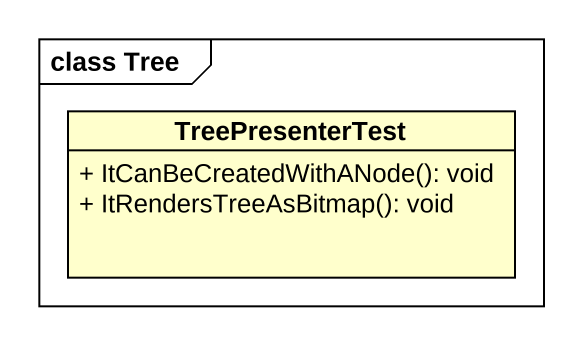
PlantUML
@startuml
mainframe class Tree
hide circle
hide empty members
skinparam classAttributeIconSize 0
class TreePresenterTest {
  + ItCanBeCreatedWithANode(): void
  + ItRendersTreeAsBitmap(): void
}
@enduml
